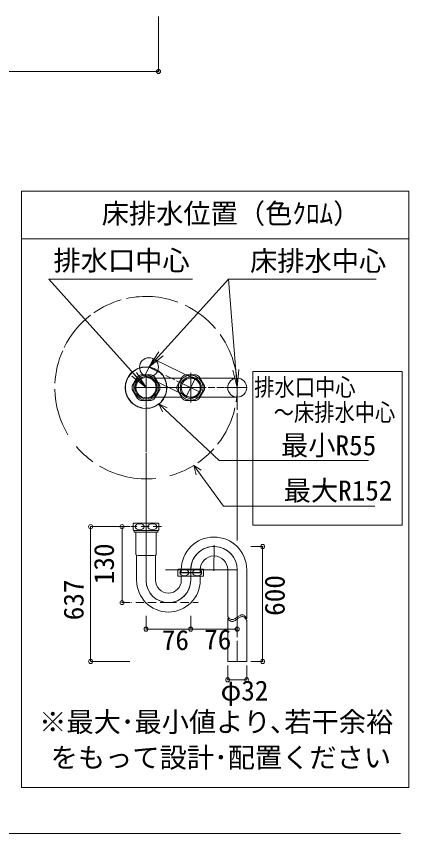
# Model space of a CAD drawing. Units: millimetres at full size, sheet at 1:5; details may follow other scales. Extents: x -1002 to 1008, y -687 to 676.
# Drawn here: x 720 to 1008, y -687 to -87 of the extents above; entities that cross this region are included whole.
import ezdxf
from ezdxf.enums import TextEntityAlignment as Align

# ---------------------------------------------------------------- set-up
doc = ezdxf.new("R2010")
doc.units = ezdxf.units.MM
doc.header["$LTSCALE"] = 5
doc.header["$PDMODE"] = 32
doc.header["$PDSIZE"] = 3
doc.linetypes.add('DASHED1', pattern=[1.8, 1.2, -0.6])
doc.layers.add('F-0', color=7, linetype='Continuous', lineweight=15)
doc.styles.add('ＭＳ ゴシック', font='')
doc.styles.get('ＭＳ ゴシック').set_extended_font_data('MS Gothic')

msp = doc.modelspace()

# ---------------------------------------------------------------- linework, layer by layer
at = {"layer": 'F-0', "color": 4, "lineweight": 9}
for p, q in [((824.288, -127.949), (824.288, -87.467)), ((314.288, -127.949), (824.288, -127.949)), ((774.398, -461.835), (774.398, -560.749)), ((774.398, -461.835), (803.288, -461.835)), ((797.553, -461.835), (797.553, -517.527)), ((797.553, -461.835), (803.288, -461.835)), ((900.676, -476.413), (892.013, -476.413)), ((900.676, -476.413), (900.676, -560.749)), ((797.553, -517.527), (803.288, -517.527)), ((815.128, -537.014), (815.128, -527.204)), ((847.949, -537.014), (847.949, -527.204)), ((882.065, -537.014), (882.065, -527.204)), ((815.128, -537.014), (847.949, -537.014)), ((847.949, -537.014), (882.065, -537.014)), ((774.398, -560.749), (803.288, -560.749)), ((875.109, -574.211), (875.109, -563.585)), ((889.021, -574.211), (889.021, -563.585)), ((900.676, -560.749), (892.013, -560.749)), ((875.109, -574.211), (889.021, -574.211))]:
    msp.add_line(p, q, dxfattribs=at)
at = {"layer": 'F-0', "lineweight": 18}
for p, q in [((723.572, -215.739), (723.572, -653.239)), ((1007.947, -215.739), (723.572, -215.739)), ((1007.947, -653.239), (1007.947, -215.739)), ((723.572, -653.239), (1007.947, -653.239))]:
    msp.add_line(p, q, dxfattribs=at)
at = {"layer": 'F-0'}
for p, q in [((723.572, -250.739), (1007.947, -250.739)), ((743.725, -280.162), (849.286, -280.162)), ((815.128, -359.873), (743.725, -280.162)), ((817.274, -344.904), (875.631, -280.162)), ((875.631, -280.162), (984.08, -280.162)), ((875.631, -280.162), (904.06, -280.162)), ((882.065, -359.873), (875.631, -280.162)), ((817.274, -344.904), (824.436, -333.69)), ((817.274, -344.904), (826.061, -335.155)), ((820.325, -338.652), (814.222, -351.155)), ((817.274, -344.904), (827.686, -336.619)), ((820.325, -338.652), (850.992, -353.622)), ((827.476, -349.884), (817.274, -344.904)), ((882.065, -359.873), (878.829, -346.967)), ((882.065, -359.873), (881.009, -346.791)), ((882.065, -359.873), (883.189, -346.615)), ((815.128, -359.873), (804.741, -351.556)), ((808.917, -351.817), (805.046, -358.523)), ((815.128, -359.873), (806.37, -350.097)), ((815.128, -359.873), (808, -348.637)), ((818.999, -350.467), (811.256, -350.467)), ((815.128, -352.436), (815.128, -370.638)), ((815.128, -352.438), (815.128, -367.311)), ((825.209, -358.523), (821.338, -351.817)), ((841.095, -352.917), (821.973, -352.917)), ((836.324, -354.203), (829.597, -350.919)), ((841.73, -351.817), (837.858, -358.523)), ((851.812, -350.467), (844.068, -350.467)), ((850.992, -353.622), (844.889, -366.124)), ((847.94, -370.638), (847.94, -348.916)), ((847.94, -368.514), (847.94, -351.232)), ((847.94, -352.917), (882.065, -352.917)), ((858.022, -358.523), (854.15, -351.817)), ((882.065, -366.829), (882.065, -352.917)), ((893.508, -348.098), (893.508, -460.663)), ((893.508, -348.098), (1003.183, -348.098)), ((1003.183, -348.098), (1003.183, -460.663)), ((854.377, -363.015), (837.525, -354.789)), ((805.046, -361.223), (808.917, -367.929)), ((815.128, -359.873), (807.566, -359.873)), ((807.69, -359.873), (831.534, -359.873)), ((815.128, -359.873), (859.086, -359.873)), ((821.338, -367.929), (825.209, -361.223)), ((831.534, -359.873), (859.151, -359.873)), ((837.858, -361.223), (841.73, -367.929)), ((854.15, -367.929), (858.022, -361.223)), ((860.7, -359.873), (865.716, -359.873)), ((867.157, -359.873), (872.691, -359.873)), ((873.268, -359.873), (889.021, -359.873)), ((873.268, -359.873), (889.021, -359.873)), ((882.065, -359.873), (882.065, -376.213)), ((811.256, -369.279), (818.999, -369.279)), ((815.128, -367.311), (815.128, -379.895)), ((815.128, -407.219), (815.128, -370.638)), ((821.973, -366.829), (841.095, -366.829)), ((844.068, -369.279), (851.812, -369.279)), ((882.065, -366.829), (847.94, -366.829)), ((824.423, -371.794), (827.21, -377.598)), ((824.423, -371.794), (830.647, -374.642)), ((824.423, -371.794), (868.903, -413.394)), ((882.065, -378.588), (882.065, -395.686)), ((882.065, -379.727), (882.065, -396.857)), ((815.128, -387.485), (815.128, -406.612)), ((882.065, -396.418), (882.065, -429.069)), ((882.065, -399.493), (882.065, -429.654)), ((873.424, -413.394), (868.903, -413.394)), ((978.459, -413.394), (873.424, -413.394)), ((815.128, -413.899), (815.128, -437.58)), ((850.196, -416.889), (851.823, -423.715)), ((850.196, -416.889), (855.484, -420.494)), ((850.196, -416.889), (871.918, -446.823)), ((882.065, -429.508), (882.065, -437.121)), ((882.065, -433.315), (882.065, -455.131)), ((815.128, -440.92), (815.128, -501.656)), ((882.065, -441.356), (882.065, -470.728)), ((983.039, -446.823), (871.918, -446.823)), ((805.721, -459.66), (805.721, -464.181)), ((806.04, -459.295), (824.215, -459.295)), ((824.534, -464.181), (824.534, -459.66)), ((882.065, -460.694), (882.065, -472.021)), ((893.508, -460.663), (1003.183, -460.663)), ((824.206, -464.545), (806.04, -464.545)), ((806.04, -464.545), (806.049, -464.545)), ((806.04, -464.545), (806.049, -464.545)), ((806.378, -464.545), (806.378, -465.581)), ((807.69, -465.931), (807.69, -473.059)), ((823.528, -465.931), (815.128, -465.931)), ((822.565, -473.059), (822.565, -465.931)), ((823.878, -465.581), (823.528, -465.931)), ((823.878, -465.581), (823.878, -464.545)), ((824.206, -464.545), (824.215, -464.545)), ((807.69, -473.059), (807.69, -482.001)), ((822.565, -482.001), (822.565, -473.059)), ((815.128, -501.12), (815.128, -475.291)), ((865.235, -475.444), (864.995, -494.213)), ((808.113, -482.921), (807.784, -482.351)), ((808.171, -483.14), (808.171, -490.474)), ((808.911, -483.022), (815.128, -483.022)), ((815.128, -483.022), (821.344, -483.022)), ((822.084, -501.12), (822.084, -483.14)), ((822.471, -482.351), (822.142, -482.921)), ((808.171, -490.474), (808.171, -501.12)), ((882.074, -493.464), (829.44, -493.464)), ((838.534, -493.392), (838.534, -497.912)), ((838.853, -493.027), (857.027, -493.027)), ((840.174, -495.652), (840.174, -495.389)), ((840.174, -495.389), (847.94, -495.389)), ((840.546, -495.652), (840.174, -495.652)), ((855.706, -495.652), (840.546, -495.652)), ((840.984, -493.464), (840.984, -494.952)), ((847.94, -501.085), (847.94, -493.464)), ((847.94, -495.389), (855.706, -495.389)), ((847.949, -501.12), (847.949, -492.691)), ((854.896, -494.952), (854.896, -493.464)), ((855.706, -495.652), (855.706, -495.389)), ((857.346, -497.912), (857.346, -493.392)), ((875.109, -493.464), (875.109, -527.937)), ((882.065, -493.464), (882.065, -517.385)), ((882.065, -493.464), (882.065, -512.749)), ((889.021, -529.461), (889.021, -493.464)), ((857.018, -498.277), (838.853, -498.277)), ((838.853, -498.277), (838.862, -498.277)), ((840.984, -498.47), (840.984, -501.12)), ((854.896, -501.12), (854.896, -498.47)), ((882.065, -517.019), (882.065, -542.886)), ((875.109, -529.249), (875.109, -546.447)), ((882.065, -545.57), (882.065, -560.749)), ((875.109, -546.447), (875.109, -560.749)), ((-1002.086, -687.064), (1002.034, -687.064))]:
    msp.add_line(p, q, dxfattribs=at)
at = {"layer": 'F-0', "color": 4, "linetype": 'DASHED1', "lineweight": 9}
for p, q in [((801.359, -461.835), (801.295, -461.835)), ((826.436, -461.835), (804.001, -461.835)), ((831.534, -517.527), (804.004, -517.527)), ((831.534, -517.527), (853.366, -517.527))]:
    msp.add_line(p, q, dxfattribs=at)
at = {"layer": 'F-0'}
for points in [[(850.992, -353.622), (844.889, -366.124), (814.222, -351.155)], [(815.128, -475.169), (815.128, -439.098), (815.128, -407.826)], [(815.128, -465.931), (806.728, -465.931), (806.378, -465.581)], [(875.109, -560.749), (889.021, -560.749), (889.021, -530.774)]]:
    msp.add_lwpolyline(points, dxfattribs=at)
for centre, radius in [((817.274, -344.904), 6.956), ((815.128, -359.873), 15.312), ((815.128, -359.873), 9.087), ((815.128, -359.873), 8.166), ((847.94, -359.873), 9.087), ((847.94, -359.873), 7.766), ((847.94, -359.873), 7.766), ((882.065, -359.873), 6.956)]:
    msp.add_circle(centre, radius, dxfattribs=at)
at = {"layer": 'F-0', "lineweight": 18}
for centre, radius in [((815.128, -359.873), 7.438), ((847.94, -359.873), 6.956)]:
    msp.add_circle(centre, radius, dxfattribs=at)
at = {"layer": 'F-0'}
for centre, radius, start, end in [((815.128, -359.873), 66.938, 69.55176, 102.48458), ((815.128, -359.873), 66.938, 105.78741, 125.02387), ((815.128, -359.873), 66.938, 40.45346, 64.61694), ((815.128, -359.873), 66.938, 127.52212, 153.93512), ((815.128, -359.873), 66.938, 351.07633, 35.51055), ((815.128, -359.873), 66.938, 156.12741, 177.22121), ((815.128, -359.873), 15.117, 119.87082, 203.47911), ((815.128, -359.873), 15.117, 38.01873, 108.88428), ((815.128, -359.873), 10.172, 112.37215, 127.62785), ((815.128, -359.873), 10.172, 52.37215, 67.62785), ((815.128, -359.873), 15.117, 317.38555, 32.77859), ((847.94, -359.873), 10.172, 112.37215, 127.62785), ((847.94, -359.873), 10.172, 52.37215, 67.62785), ((815.128, -359.873), 10.172, 172.37215, 187.62785), ((815.128, -359.873), 10.172, 352.37215, 7.62785), ((847.94, -359.873), 10.172, 172.37215, 187.62785), ((847.94, -359.873), 10.172, 352.37215, 7.62785), ((815.128, -359.873), 66.938, 181.04134, 211.02681), ((815.128, -359.873), 15.117, 211.12095, 261.30647), ((815.128, -359.873), 10.172, 232.37215, 247.62785), ((815.128, -359.873), 10.172, 292.37215, 307.62785), ((847.94, -359.873), 10.172, 232.37215, 247.62785), ((847.94, -359.873), 10.172, 292.37215, 307.62785), ((815.128, -359.873), 15.117, 269.01468, 307.94515), ((815.128, -359.873), 66.938, 321.76369, 347.20103), ((815.128, -359.873), 66.938, 220.25424, 234.38576), ((815.128, -359.873), 66.938, 304.63473, 317.9845), ((815.128, -359.873), 66.938, 239.27946, 276.17448), ((815.128, -359.873), 66.938, 285.1851, 301.59392), ((815.128, -359.873), 66.938, 274.56964, 274.58397), ((808.674, -461.92), 3.719, 135.09913, 142.57199), ((821.581, -461.92), 3.719, 37.42801, 44.90087), ((808.674, -461.92), 3.719, 217.42801, 224.90087), ((821.581, -461.92), 3.719, 315.09913, 322.57199), ((865.003, -493.464), 24.019, 0, 180), ((865.003, -493.464), 17.062, 87.94387, 180), ((865.003, -493.464), 17.071, 0, 177.40546), ((865.003, -493.464), 17.062, 0, 87.94387), ((808.39, -482.001), 0.7, 180, 210), ((807.734, -483.14), 0.438, 0, 30), ((822.521, -483.14), 0.438, 150, 180), ((821.865, -482.001), 0.7, 330, 0), ((865.003, -493.464), 10.106, 0, 180), ((841.487, -495.652), 3.719, 135.09913, 142.57199), ((840.546, -494.952), 0.438, 270, 0), ((855.334, -494.952), 0.438, 180, 270), ((854.393, -495.652), 3.719, 37.42801, 44.90087), ((831.534, -501.12), 23.363, 180, 0), ((831.534, -501.12), 16.406, 180, 270), ((831.534, -501.12), 16.415, 181.87086, 0), ((831.534, -501.12), 9.45, 180, 0), ((831.534, -501.12), 16.406, 270, 0), ((841.487, -495.652), 3.719, 217.42801, 224.90087), ((840.546, -498.47), 0.438, 0, 26.17755), ((855.334, -498.47), 0.438, 150, 180), ((854.393, -495.652), 3.719, 315.09913, 322.57199), ((891.183, -539.92), 14.767, 120.34038, 124.6107), ((886.981, -532.684), 6.4, 111.45266, 120.60102), ((885.9, -529.876), 3.391, 96.00772, 111.8117), ((885.782, -528.867), 2.375, 73.97913, 95.71073), ((885.613, -529.195), 2.738, 51.5772, 72.48176), ((884.186, -530.806), 4.889, 35.29043, 50.21011), ((880.425, -524.521), 6.319, 212.72203, 226.60953), ((880.425, -525.833), 6.319, 212.72203, 226.60953), ((878.545, -526.591), 3.523, 225.702, 245.03152), ((878.545, -527.904), 3.523, 225.702, 245.03152), ((878.201, -527.348), 2.692, 244.86394, 266.31233), ((878.201, -528.661), 2.692, 244.86394, 266.31233), ((878.21, -526.854), 3.186, 266.722, 284.24596), ((878.21, -528.166), 3.186, 266.722, 284.24596), ((877.713, -524.983), 5.122, 284.48835, 295.96465), ((877.713, -526.296), 5.122, 284.48835, 295.96465), ((875.712, -520.89), 9.678, 296.00867, 302.489), ((875.712, -522.203), 9.678, 296.00867, 302.489), ((867.855, -508.535), 24.32, 302.46715, 305.15235), ((867.855, -509.847), 24.32, 302.46715, 305.15235), ((941.984, -613.817), 104.441, 124.52174, 125.14879), ((941.984, -615.129), 104.441, 124.52174, 125.14879), ((891.183, -541.233), 14.767, 120.34038, 124.6107), ((886.981, -533.997), 6.4, 111.45266, 120.60102), ((885.9, -531.188), 3.391, 96.00772, 111.8117), ((885.782, -530.179), 2.375, 73.97913, 95.71073), ((885.613, -530.507), 2.738, 51.5772, 72.48176), ((884.186, -532.119), 4.889, 35.29043, 50.21011), ((879.772, -533.763), 10.201, 24.94423, 34.52454), ((879.772, -535.076), 10.201, 24.94423, 34.52454)]:
    msp.add_arc(centre, radius, start, end, dxfattribs=at)
for centre in [(810.424, -461.92), (819.831, -461.92), (843.237, -495.652), (852.643, -495.652)]:
    msp.add_ellipse(centre, major_axis=(3.353, 0), ratio=0.674074, dxfattribs=at)
at = {"layer": 'F-0', "color": 6}
for p in [(824.288, -127.949), (774.398, -461.835), (797.553, -461.835), (900.676, -476.413), (797.553, -517.527), (815.128, -537.014), (847.949, -537.014), (882.065, -537.014), (774.398, -560.749), (900.676, -560.749), (875.109, -574.211), (889.021, -574.211)]:
    msp.add_point(p, dxfattribs=at)

# ---------------------------------------------------------------- texts
at = {"layer": 'F-0', "style": 'ＭＳ ゴシック'}
for s, p in [('床排水位置（色ｸﾛﾑ）', (782.566, -243.806)), ('排水口中心', (747.189, -278.249)), ('床排水中心', (891.484, -278.627)), ('最小R55', (914.237, -413.902)), ('最大R152', (916.146, -447.082)), ('76', (826.702, -556.732)), ('76', (857.796, -556.309)), ('φ32', (869.879, -593.818)), ('※最大･最小値より､若干余裕', (736.636, -616.849)), ('をもって設計･配置ください', (745.088, -642.956))]:
    msp.add_text(s, height=14.66, dxfattribs=at).set_placement(p, align=Align.BOTTOM_LEFT)
at = {"layer": 'F-0', "style": 'ＭＳ ゴシック', "width": 0.85}
for s, p in [('排水口中心', (894.566, -369.796)), ('～床排水中心', (908.859, -388.29))]:
    msp.add_text(s, height=12.83, dxfattribs=at).set_placement(p, align=Align.BOTTOM_LEFT)
at = {"layer": 'F-0', "style": 'ＭＳ ゴシック'}
for s, p in [('130', (795.924, -504.069)), ('637', (773.638, -530.511)), ('600', (921.298, -527.281))]:
    msp.add_text(s, height=14.66, rotation=90, dxfattribs=at).set_placement(p, align=Align.BOTTOM_LEFT)

doc.saveas('drawing.dxf')
